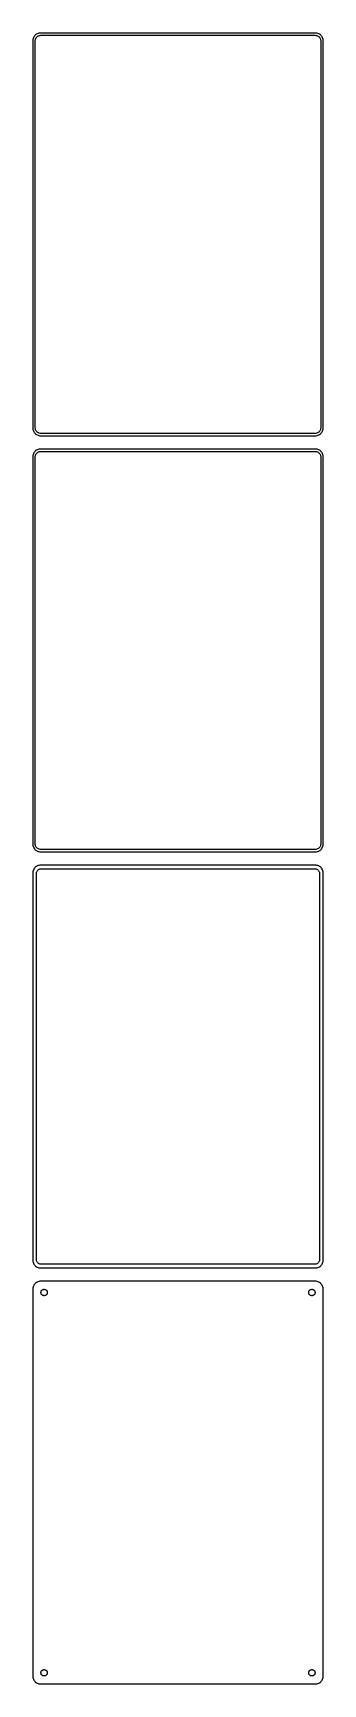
# Model space of a CAD drawing. Header units: metres. Extents: x -98 to 98, y 981 to 2088.
import ezdxf

# ---------------------------------------------------------------- set-up
doc = ezdxf.new("R2010")
doc.units = ezdxf.units.M

msp = doc.modelspace()

# ---------------------------------------------------------------- linework, layer by layer
for p, q in [((-97.4606, 2083.63), (-97.5, 2083)), ((-97.5, 2083), (-97.5, 1823)), ((-97.3429, 2084.24), (-97.4606, 2083.63)), ((-97.1489, 2084.84), (-97.3429, 2084.24)), ((-96.8815, 2085.41), (-97.1489, 2084.84)), ((-96.5451, 2085.94), (-96.8815, 2085.41)), ((-96.1448, 2086.42), (-96.5451, 2085.94)), ((-95.6871, 2086.85), (-96.1448, 2086.42)), ((-96, 2082.5), (-95.9685, 2083)), ((-96, 1823.5), (-96, 2082.5)), ((-95.9685, 2083), (-95.8743, 2083.49)), ((-95.8743, 2083.49), (-95.7191, 2083.97)), ((-95.7191, 2083.97), (-95.5052, 2084.43)), ((-95.1791, 2087.22), (-95.6871, 2086.85)), ((-95.5052, 2084.43), (-95.2361, 2084.85)), ((-95.2361, 2084.85), (-94.9159, 2085.24)), ((-94.6289, 2087.52), (-95.1791, 2087.22)), ((-94.9159, 2085.24), (-94.5497, 2085.58)), ((-94.0451, 2087.76), (-94.6289, 2087.52)), ((-94.5497, 2085.58), (-94.1433, 2085.88)), ((-94.1433, 2085.88), (-93.7031, 2086.12)), ((-93.4369, 2087.91), (-94.0451, 2087.76)), ((-93.7031, 2086.12), (-93.2361, 2086.3)), ((-92.8139, 2087.99), (-93.4369, 2087.91)), ((-93.2361, 2086.3), (-92.7495, 2086.43)), ((92.8139, 2087.99), (-92.8139, 2087.99)), ((-92.7495, 2086.43), (-92.2512, 2086.49)), ((-92.2512, 2086.49), (92.2512, 2086.49)), ((92.2512, 2086.49), (92.7495, 2086.43)), ((92.7495, 2086.43), (93.2361, 2086.3)), ((93.4369, 2087.91), (92.8139, 2087.99)), ((93.2361, 2086.3), (93.7031, 2086.12)), ((94.0451, 2087.76), (93.4369, 2087.91)), ((93.7031, 2086.12), (94.1433, 2085.88)), ((94.6289, 2087.52), (94.0451, 2087.76)), ((94.1433, 2085.88), (94.5497, 2085.58)), ((94.5497, 2085.58), (94.9159, 2085.24)), ((95.1791, 2087.22), (94.6289, 2087.52)), ((94.9159, 2085.24), (95.2361, 2084.85)), ((95.6871, 2086.85), (95.1791, 2087.22)), ((95.2361, 2084.85), (95.5052, 2084.43)), ((95.5052, 2084.43), (95.7191, 2083.97)), ((96.1448, 2086.42), (95.6871, 2086.85)), ((95.7191, 2083.97), (95.8743, 2083.49)), ((95.8743, 2083.49), (95.9685, 2083)), ((95.9685, 2083), (96, 2082.5)), ((96, 2082.5), (96, 1823.5)), ((96.5451, 2085.94), (96.1448, 2086.42)), ((96.8815, 2085.41), (96.5451, 2085.94)), ((97.1489, 2084.84), (96.8815, 2085.41)), ((97.3429, 2084.24), (97.1489, 2084.84)), ((97.4606, 2083.63), (97.3429, 2084.24)), ((97.5, 2083), (97.4606, 2083.63)), ((97.5, 1823), (97.5, 2083)), ((-97.5, 1823), (-97.4606, 1822.37)), ((-97.4606, 1822.37), (-97.3429, 1821.76)), ((-97.3429, 1821.76), (-97.1489, 1821.16)), ((-97.1489, 1821.16), (-96.8815, 1820.59)), ((-96.8815, 1820.59), (-96.5451, 1820.06)), ((-96.5451, 1820.06), (-96.1448, 1819.58)), ((-96.1448, 1819.58), (-95.6871, 1819.15)), ((-95.9685, 1823), (-96, 1823.5)), ((-95.8743, 1822.51), (-95.9685, 1823)), ((-95.7191, 1822.03), (-95.8743, 1822.51)), ((-95.5052, 1821.57), (-95.7191, 1822.03)), ((-95.6871, 1819.15), (-95.1791, 1818.78)), ((-95.2361, 1821.15), (-95.5052, 1821.57)), ((-94.9159, 1820.76), (-95.2361, 1821.15)), ((-95.1791, 1818.78), (-94.6289, 1818.48)), ((-94.5497, 1820.42), (-94.9159, 1820.76)), ((-94.6289, 1818.48), (-94.0451, 1818.24)), ((-94.1433, 1820.12), (-94.5497, 1820.42)), ((-93.7031, 1819.88), (-94.1433, 1820.12)), ((-94.0451, 1818.24), (-93.4369, 1818.09)), ((-93.2361, 1819.7), (-93.7031, 1819.88)), ((-93.4369, 1818.09), (-92.8139, 1818.01)), ((-92.7495, 1819.57), (-93.2361, 1819.7)), ((-92.8139, 1818.01), (92.8139, 1818.01)), ((-92.2512, 1819.51), (-92.7495, 1819.57)), ((92.2512, 1819.51), (-92.2512, 1819.51)), ((92.7495, 1819.57), (92.2512, 1819.51)), ((93.2361, 1819.7), (92.7495, 1819.57)), ((92.8139, 1818.01), (93.4369, 1818.09)), ((93.7031, 1819.88), (93.2361, 1819.7)), ((93.4369, 1818.09), (94.0451, 1818.24)), ((94.1433, 1820.12), (93.7031, 1819.88)), ((94.0451, 1818.24), (94.6289, 1818.48)), ((94.5497, 1820.42), (94.1433, 1820.12)), ((94.9159, 1820.76), (94.5497, 1820.42)), ((94.6289, 1818.48), (95.1791, 1818.78)), ((95.2361, 1821.15), (94.9159, 1820.76)), ((95.1791, 1818.78), (95.6871, 1819.15)), ((95.5052, 1821.57), (95.2361, 1821.15)), ((95.7191, 1822.03), (95.5052, 1821.57)), ((95.6871, 1819.15), (96.1448, 1819.58)), ((95.8743, 1822.51), (95.7191, 1822.03)), ((95.9685, 1823), (95.8743, 1822.51)), ((96, 1823.5), (95.9685, 1823)), ((96.1448, 1819.58), (96.5451, 1820.06)), ((96.5451, 1820.06), (96.8815, 1820.59)), ((96.8815, 1820.59), (97.1489, 1821.16)), ((97.1489, 1821.16), (97.3429, 1821.76)), ((97.3429, 1821.76), (97.4606, 1822.37)), ((97.4606, 1822.37), (97.5, 1823)), ((-97.4606, 1804.63), (-97.5, 1804)), ((-97.3429, 1805.24), (-97.4606, 1804.63)), ((-97.1489, 1805.84), (-97.3429, 1805.24)), ((-96.8815, 1806.41), (-97.1489, 1805.84)), ((-96.5451, 1806.94), (-96.8815, 1806.41)), ((-96.1448, 1807.42), (-96.5451, 1806.94)), ((-95.6871, 1807.85), (-96.1448, 1807.42)), ((-95.9685, 1804), (-95.8743, 1804.49)), ((-95.8743, 1804.49), (-95.7191, 1804.97)), ((-95.7191, 1804.97), (-95.5052, 1805.43)), ((-95.1791, 1808.22), (-95.6871, 1807.85)), ((-95.5052, 1805.43), (-95.2361, 1805.85)), ((-95.2361, 1805.85), (-94.9159, 1806.24)), ((-94.6289, 1808.52), (-95.1791, 1808.22)), ((-94.9159, 1806.24), (-94.5497, 1806.58)), ((-94.0451, 1808.76), (-94.6289, 1808.52)), ((-94.5497, 1806.58), (-94.1433, 1806.88)), ((-94.1433, 1806.88), (-93.7031, 1807.12)), ((-93.4369, 1808.91), (-94.0451, 1808.76)), ((-93.7031, 1807.12), (-93.2361, 1807.3)), ((-92.8139, 1808.99), (-93.4369, 1808.91)), ((-93.2361, 1807.3), (-92.7495, 1807.43)), ((92.8139, 1808.99), (-92.8139, 1808.99)), ((-92.7495, 1807.43), (-92.2512, 1807.49)), ((-92.2512, 1807.49), (92.2512, 1807.49)), ((92.2512, 1807.49), (92.7495, 1807.43)), ((92.7495, 1807.43), (93.2361, 1807.3)), ((93.4369, 1808.91), (92.8139, 1808.99)), ((93.2361, 1807.3), (93.7031, 1807.12)), ((94.0451, 1808.76), (93.4369, 1808.91)), ((93.7031, 1807.12), (94.1433, 1806.88)), ((94.6289, 1808.52), (94.0451, 1808.76)), ((94.1433, 1806.88), (94.5497, 1806.58)), ((94.5497, 1806.58), (94.9159, 1806.24)), ((95.1791, 1808.22), (94.6289, 1808.52)), ((94.9159, 1806.24), (95.2361, 1805.85)), ((95.6871, 1807.85), (95.1791, 1808.22)), ((95.2361, 1805.85), (95.5052, 1805.43)), ((95.5052, 1805.43), (95.7191, 1804.97)), ((96.1448, 1807.42), (95.6871, 1807.85)), ((95.7191, 1804.97), (95.8743, 1804.49)), ((95.8743, 1804.49), (95.9685, 1804)), ((96.5451, 1806.94), (96.1448, 1807.42)), ((96.8815, 1806.41), (96.5451, 1806.94)), ((97.1489, 1805.84), (96.8815, 1806.41)), ((97.3429, 1805.24), (97.1489, 1805.84)), ((97.4606, 1804.63), (97.3429, 1805.24)), ((97.5, 1804), (97.4606, 1804.63)), ((-97.5, 1804), (-97.5, 1544)), ((-96, 1803.5), (-95.9685, 1804)), ((-96, 1544.5), (-96, 1803.5)), ((95.9685, 1804), (96, 1803.5)), ((96, 1803.5), (96, 1544.5)), ((97.5, 1544), (97.5, 1804)), ((-97.5, 1544), (-97.4606, 1543.37)), ((-97.4606, 1543.37), (-97.3429, 1542.76)), ((-97.3429, 1542.76), (-97.1489, 1542.16)), ((-97.1489, 1542.16), (-96.8815, 1541.59)), ((-96.8815, 1541.59), (-96.5451, 1541.06)), ((-96.5451, 1541.06), (-96.1448, 1540.58)), ((-96.1448, 1540.58), (-95.6871, 1540.15)), ((-95.9685, 1544), (-96, 1544.5)), ((-95.8743, 1543.51), (-95.9685, 1544)), ((-95.7191, 1543.03), (-95.8743, 1543.51)), ((-95.5052, 1542.57), (-95.7191, 1543.03)), ((-95.6871, 1540.15), (-95.1791, 1539.78)), ((-95.2361, 1542.15), (-95.5052, 1542.57)), ((-94.9159, 1541.76), (-95.2361, 1542.15)), ((-95.1791, 1539.78), (-94.6289, 1539.48)), ((-94.5497, 1541.42), (-94.9159, 1541.76)), ((-94.6289, 1539.48), (-94.0451, 1539.24)), ((-94.1433, 1541.12), (-94.5497, 1541.42)), ((-93.7031, 1540.88), (-94.1433, 1541.12)), ((-94.0451, 1539.24), (-93.4369, 1539.09)), ((-93.2361, 1540.7), (-93.7031, 1540.88)), ((-93.4369, 1539.09), (-92.8139, 1539.01)), ((-92.7495, 1540.57), (-93.2361, 1540.7)), ((-92.8139, 1539.01), (92.8139, 1539.01)), ((-92.2512, 1540.51), (-92.7495, 1540.57)), ((92.2512, 1540.51), (-92.2512, 1540.51)), ((92.7495, 1540.57), (92.2512, 1540.51)), ((93.2361, 1540.7), (92.7495, 1540.57)), ((92.8139, 1539.01), (93.4369, 1539.09)), ((93.7031, 1540.88), (93.2361, 1540.7)), ((93.4369, 1539.09), (94.0451, 1539.24)), ((94.1433, 1541.12), (93.7031, 1540.88)), ((94.0451, 1539.24), (94.6289, 1539.48)), ((94.5497, 1541.42), (94.1433, 1541.12)), ((94.9159, 1541.76), (94.5497, 1541.42)), ((94.6289, 1539.48), (95.1791, 1539.78)), ((95.2361, 1542.15), (94.9159, 1541.76)), ((95.1791, 1539.78), (95.6871, 1540.15)), ((95.5052, 1542.57), (95.2361, 1542.15)), ((95.7191, 1543.03), (95.5052, 1542.57)), ((95.6871, 1540.15), (96.1448, 1540.58)), ((95.8743, 1543.51), (95.7191, 1543.03)), ((95.9685, 1544), (95.8743, 1543.51)), ((96, 1544.5), (95.9685, 1544)), ((96.1448, 1540.58), (96.5451, 1541.06)), ((96.5451, 1541.06), (96.8815, 1541.59)), ((96.8815, 1541.59), (97.1489, 1542.16)), ((97.1489, 1542.16), (97.3429, 1542.76)), ((97.3429, 1542.76), (97.4606, 1543.37)), ((97.4606, 1543.37), (97.5, 1544)), ((-96.5451, 1527.94), (-96.8815, 1527.41)), ((-96.1448, 1528.42), (-96.5451, 1527.94)), ((-95.6871, 1528.85), (-96.1448, 1528.42)), ((-95.1791, 1529.22), (-95.6871, 1528.85)), ((-94.6289, 1529.52), (-95.1791, 1529.22)), ((-94.0451, 1529.76), (-94.6289, 1529.52)), ((-93.4369, 1529.91), (-94.0451, 1529.76)), ((-92.8139, 1529.99), (-93.4369, 1529.91)), ((92.8139, 1529.99), (-92.8139, 1529.99)), ((93.4369, 1529.91), (92.8139, 1529.99)), ((94.0451, 1529.76), (93.4369, 1529.91)), ((94.6289, 1529.52), (94.0451, 1529.76)), ((95.1791, 1529.22), (94.6289, 1529.52)), ((95.6871, 1528.85), (95.1791, 1529.22)), ((96.1448, 1528.42), (95.6871, 1528.85)), ((96.5451, 1527.94), (96.1448, 1528.42)), ((96.8815, 1527.41), (96.5451, 1527.94)), ((-97.4606, 1525.63), (-97.5, 1525)), ((-97.5, 1525), (-97.5, 1265)), ((-97.3429, 1526.24), (-97.4606, 1525.63)), ((-97.1489, 1526.84), (-97.3429, 1526.24)), ((-96.8815, 1527.41), (-97.1489, 1526.84)), ((-95.1129, 1524.5), (-95.0884, 1524.89)), ((-95.1129, 1265.5), (-95.1129, 1524.5)), ((-95.0884, 1524.89), (-95.0151, 1525.27)), ((-95.0151, 1525.27), (-94.8943, 1525.65)), ((-94.8943, 1525.65), (-94.7279, 1526)), ((-94.7279, 1526), (-94.5184, 1526.33)), ((-94.5184, 1526.33), (-94.2692, 1526.63)), ((-94.2692, 1526.63), (-93.9843, 1526.9)), ((-93.9843, 1526.9), (-93.668, 1527.13)), ((-93.668, 1527.13), (-93.3254, 1527.32)), ((-93.3254, 1527.32), (-92.9619, 1527.46)), ((-92.9619, 1527.46), (-92.5833, 1527.56)), ((-92.5833, 1527.56), (-92.1955, 1527.61)), ((-92.1955, 1527.61), (92.1955, 1527.61)), ((92.1955, 1527.61), (92.5833, 1527.56)), ((92.5833, 1527.56), (92.9619, 1527.46)), ((92.9619, 1527.46), (93.3254, 1527.32)), ((93.3254, 1527.32), (93.668, 1527.13)), ((93.668, 1527.13), (93.9843, 1526.9)), ((93.9843, 1526.9), (94.2692, 1526.63)), ((94.2692, 1526.63), (94.5184, 1526.33)), ((94.5184, 1526.33), (94.7279, 1526)), ((94.7279, 1526), (94.8943, 1525.65)), ((94.8943, 1525.65), (95.0151, 1525.27)), ((95.0151, 1525.27), (95.0884, 1524.89)), ((95.0884, 1524.89), (95.1129, 1524.5)), ((95.1129, 1524.5), (95.1129, 1265.5)), ((97.1489, 1526.84), (96.8815, 1527.41)), ((97.3429, 1526.24), (97.1489, 1526.84)), ((97.4606, 1525.63), (97.3429, 1526.24)), ((97.5, 1525), (97.4606, 1525.63)), ((97.5, 1265), (97.5, 1525)), ((-97.5, 1265), (-97.4606, 1264.37)), ((-97.4606, 1264.37), (-97.3429, 1263.76)), ((-97.3429, 1263.76), (-97.1489, 1263.16)), ((-97.1489, 1263.16), (-96.8815, 1262.59)), ((-96.8815, 1262.59), (-96.5451, 1262.06)), ((-96.5451, 1262.06), (-96.1448, 1261.58)), ((-95.0884, 1265.11), (-95.1129, 1265.5)), ((-95.0151, 1264.73), (-95.0884, 1265.11)), ((-94.8943, 1264.35), (-95.0151, 1264.73)), ((-94.7279, 1264), (-94.8943, 1264.35)), ((-94.5184, 1263.67), (-94.7279, 1264)), ((-94.2692, 1263.37), (-94.5184, 1263.67)), ((-93.9843, 1263.1), (-94.2692, 1263.37)), ((-93.668, 1262.87), (-93.9843, 1263.1)), ((-93.3254, 1262.68), (-93.668, 1262.87)), ((-92.9619, 1262.54), (-93.3254, 1262.68)), ((-92.5833, 1262.44), (-92.9619, 1262.54)), ((-92.1955, 1262.39), (-92.5833, 1262.44)), ((92.1955, 1262.39), (-92.1955, 1262.39)), ((92.5833, 1262.44), (92.1955, 1262.39)), ((92.9619, 1262.54), (92.5833, 1262.44)), ((93.3254, 1262.68), (92.9619, 1262.54)), ((93.668, 1262.87), (93.3254, 1262.68)), ((93.9843, 1263.1), (93.668, 1262.87)), ((94.2692, 1263.37), (93.9843, 1263.1)), ((94.5184, 1263.67), (94.2692, 1263.37)), ((94.7279, 1264), (94.5184, 1263.67)), ((94.8943, 1264.35), (94.7279, 1264)), ((95.0151, 1264.73), (94.8943, 1264.35)), ((95.0884, 1265.11), (95.0151, 1264.73)), ((95.1129, 1265.5), (95.0884, 1265.11)), ((96.1448, 1261.58), (96.5451, 1262.06)), ((96.5451, 1262.06), (96.8815, 1262.59)), ((96.8815, 1262.59), (97.1489, 1263.16)), ((97.1489, 1263.16), (97.3429, 1263.76)), ((97.3429, 1263.76), (97.4606, 1264.37)), ((97.4606, 1264.37), (97.5, 1265)), ((-96.1448, 1261.58), (-95.6871, 1261.15)), ((-95.6871, 1261.15), (-95.1791, 1260.78)), ((-95.1791, 1260.78), (-94.6289, 1260.48)), ((-94.6289, 1260.48), (-94.0451, 1260.24)), ((-94.0451, 1260.24), (-93.4369, 1260.09)), ((-93.4369, 1250.91), (-94.0451, 1250.76)), ((-93.4369, 1260.09), (-92.8139, 1260.01)), ((-92.8139, 1250.99), (-93.4369, 1250.91)), ((-92.8139, 1260.01), (92.8139, 1260.01)), ((92.8139, 1250.99), (-92.8139, 1250.99)), ((92.8139, 1260.01), (93.4369, 1260.09)), ((93.4369, 1250.91), (92.8139, 1250.99)), ((93.4369, 1260.09), (94.0451, 1260.24)), ((94.0451, 1250.76), (93.4369, 1250.91)), ((94.0451, 1260.24), (94.6289, 1260.48)), ((94.6289, 1260.48), (95.1791, 1260.78)), ((95.1791, 1260.78), (95.6871, 1261.15)), ((95.6871, 1261.15), (96.1448, 1261.58)), ((-97.4606, 1246.63), (-97.5, 1246)), ((-97.5, 1246), (-97.5, 986)), ((-97.3429, 1247.24), (-97.4606, 1246.63)), ((-97.1489, 1247.84), (-97.3429, 1247.24)), ((-96.8815, 1248.41), (-97.1489, 1247.84)), ((-96.5451, 1248.94), (-96.8815, 1248.41)), ((-96.1448, 1249.42), (-96.5451, 1248.94)), ((-95.6871, 1249.85), (-96.1448, 1249.42)), ((-95.1791, 1250.22), (-95.6871, 1249.85)), ((-94.6289, 1250.52), (-95.1791, 1250.22)), ((-94.0451, 1250.76), (-94.6289, 1250.52)), ((-92.1353, 1243.5), (-92.1185, 1243.77)), ((-92.1185, 1243.23), (-92.1353, 1243.5)), ((-92.1185, 1243.77), (-92.0682, 1244.03)), ((-92.0682, 1242.97), (-92.1185, 1243.23)), ((-92.0682, 1244.03), (-91.9853, 1244.29)), ((-91.9853, 1242.71), (-92.0682, 1242.97)), ((-91.9853, 1244.29), (-91.8712, 1244.53)), ((-91.8712, 1242.47), (-91.9853, 1242.71)), ((-91.8712, 1244.53), (-91.7275, 1244.76)), ((-91.7275, 1242.24), (-91.8712, 1242.47)), ((-91.7275, 1244.76), (-91.5566, 1244.96)), ((-91.5566, 1242.04), (-91.7275, 1242.24)), ((-91.5566, 1244.96), (-91.3611, 1245.15)), ((-91.3611, 1241.85), (-91.5566, 1242.04)), ((-91.3611, 1245.15), (-91.1441, 1245.3)), ((-91.1441, 1241.7), (-91.3611, 1241.85)), ((-91.1441, 1245.3), (-90.9092, 1245.43)), ((-90.9092, 1241.57), (-91.1441, 1241.7)), ((-90.9092, 1245.43), (-90.6598, 1245.53)), ((-90.6598, 1241.47), (-90.9092, 1241.57)), ((-90.6598, 1245.53), (-90.4001, 1245.6)), ((-90.4001, 1241.4), (-90.6598, 1241.47)), ((-90.4001, 1245.6), (-90.1341, 1245.63)), ((-90.1341, 1241.37), (-90.4001, 1241.4)), ((-90.1341, 1245.63), (-89.8659, 1245.63)), ((-89.8659, 1241.37), (-90.1341, 1241.37)), ((-89.8659, 1245.63), (-89.5999, 1245.6)), ((-89.5999, 1241.4), (-89.8659, 1241.37)), ((-89.5999, 1245.6), (-89.3401, 1245.53)), ((-89.3401, 1241.47), (-89.5999, 1241.4)), ((-89.3401, 1245.53), (-89.0908, 1245.43)), ((-89.0908, 1241.57), (-89.3401, 1241.47)), ((-89.0908, 1245.43), (-88.8559, 1245.3)), ((-88.8559, 1241.7), (-89.0908, 1241.57)), ((-88.8559, 1245.3), (-88.6389, 1245.15)), ((-88.6389, 1241.85), (-88.8559, 1241.7)), ((-88.6389, 1245.15), (-88.4434, 1244.96)), ((-88.4434, 1242.04), (-88.6389, 1241.85)), ((-88.4434, 1244.96), (-88.2725, 1244.76)), ((-88.2725, 1242.24), (-88.4434, 1242.04)), ((-88.2725, 1244.76), (-88.1288, 1244.53)), ((-88.1288, 1242.47), (-88.2725, 1242.24)), ((-88.1288, 1244.53), (-88.0146, 1244.29)), ((-88.0146, 1242.71), (-88.1288, 1242.47)), ((-88.0146, 1244.29), (-87.9318, 1244.03)), ((-87.9318, 1242.97), (-88.0146, 1242.71)), ((-87.9318, 1244.03), (-87.8815, 1243.77)), ((-87.8815, 1243.23), (-87.9318, 1242.97)), ((-87.8815, 1243.77), (-87.8647, 1243.5)), ((-87.8647, 1243.5), (-87.8815, 1243.23)), ((87.8647, 1243.5), (87.8815, 1243.77)), ((87.8815, 1243.23), (87.8647, 1243.5)), ((87.8815, 1243.77), (87.9318, 1244.03)), ((87.9318, 1242.97), (87.8815, 1243.23)), ((87.9318, 1244.03), (88.0146, 1244.29)), ((88.0146, 1242.71), (87.9318, 1242.97)), ((88.0146, 1244.29), (88.1288, 1244.53)), ((88.1288, 1242.47), (88.0146, 1242.71)), ((88.1288, 1244.53), (88.2725, 1244.76)), ((88.2725, 1242.24), (88.1288, 1242.47)), ((88.2725, 1244.76), (88.4434, 1244.96)), ((88.4434, 1242.04), (88.2725, 1242.24)), ((88.4434, 1244.96), (88.6389, 1245.15)), ((88.6389, 1241.85), (88.4434, 1242.04)), ((88.6389, 1245.15), (88.8559, 1245.3)), ((88.8559, 1241.7), (88.6389, 1241.85)), ((88.8559, 1245.3), (89.0908, 1245.43)), ((89.0908, 1241.57), (88.8559, 1241.7)), ((89.0908, 1245.43), (89.3401, 1245.53)), ((89.3401, 1241.47), (89.0908, 1241.57)), ((89.3401, 1245.53), (89.5999, 1245.6)), ((89.5999, 1241.4), (89.3401, 1241.47)), ((89.5999, 1245.6), (89.8659, 1245.63)), ((89.8659, 1241.37), (89.5999, 1241.4)), ((89.8659, 1245.63), (90.1341, 1245.63)), ((90.1341, 1241.37), (89.8659, 1241.37)), ((90.1341, 1245.63), (90.4001, 1245.6)), ((90.4001, 1241.4), (90.1341, 1241.37)), ((90.4001, 1245.6), (90.6598, 1245.53)), ((90.6598, 1241.47), (90.4001, 1241.4)), ((90.6598, 1245.53), (90.9092, 1245.43)), ((90.9092, 1241.57), (90.6598, 1241.47)), ((90.9092, 1245.43), (91.1441, 1245.3)), ((91.1441, 1241.7), (90.9092, 1241.57)), ((91.1441, 1245.3), (91.3611, 1245.15)), ((91.3611, 1241.85), (91.1441, 1241.7)), ((91.3611, 1245.15), (91.5566, 1244.96)), ((91.5566, 1242.04), (91.3611, 1241.85)), ((91.5566, 1244.96), (91.7275, 1244.76)), ((91.7275, 1242.24), (91.5566, 1242.04)), ((91.7275, 1244.76), (91.8712, 1244.53)), ((91.8712, 1242.47), (91.7275, 1242.24)), ((91.8712, 1244.53), (91.9853, 1244.29)), ((91.9853, 1242.71), (91.8712, 1242.47)), ((91.9853, 1244.29), (92.0682, 1244.03)), ((92.0682, 1242.97), (91.9853, 1242.71)), ((92.0682, 1244.03), (92.1185, 1243.77)), ((92.1185, 1243.23), (92.0682, 1242.97)), ((92.1185, 1243.77), (92.1353, 1243.5)), ((92.1353, 1243.5), (92.1185, 1243.23)), ((94.6289, 1250.52), (94.0451, 1250.76)), ((95.1791, 1250.22), (94.6289, 1250.52)), ((95.6871, 1249.85), (95.1791, 1250.22)), ((96.1448, 1249.42), (95.6871, 1249.85)), ((96.5451, 1248.94), (96.1448, 1249.42)), ((96.8815, 1248.41), (96.5451, 1248.94)), ((97.1489, 1247.84), (96.8815, 1248.41)), ((97.3429, 1247.24), (97.1489, 1247.84)), ((97.4606, 1246.63), (97.3429, 1247.24)), ((97.5, 1246), (97.4606, 1246.63)), ((97.5, 986), (97.5, 1246)), ((-97.5, 986), (-97.4606, 985.373)), ((-97.4606, 985.373), (-97.3429, 984.757)), ((-92.1353, 988.5), (-92.1185, 988.768)), ((-92.1185, 988.232), (-92.1353, 988.5)), ((-92.1185, 988.768), (-92.0682, 989.031)), ((-92.0682, 987.969), (-92.1185, 988.232)), ((-92.0682, 989.031), (-91.9853, 989.286)), ((-91.9853, 987.714), (-92.0682, 987.969)), ((-91.9853, 989.286), (-91.8712, 989.529)), ((-91.8712, 987.471), (-91.9853, 987.714)), ((-91.8712, 989.529), (-91.7275, 989.755)), ((-91.7275, 987.245), (-91.8712, 987.471)), ((-91.7275, 989.755), (-91.5566, 989.962)), ((-91.5566, 987.038), (-91.7275, 987.245)), ((-91.5566, 989.962), (-91.3611, 990.145)), ((-91.3611, 986.855), (-91.5566, 987.038)), ((-91.3611, 990.145), (-91.1441, 990.303)), ((-91.1441, 986.697), (-91.3611, 986.855)), ((-91.1441, 990.303), (-90.9092, 990.432)), ((-90.9092, 986.568), (-91.1441, 986.697)), ((-90.9092, 990.432), (-90.6598, 990.531)), ((-90.6598, 986.469), (-90.9092, 986.568)), ((-90.6598, 990.531), (-90.4001, 990.597)), ((-90.4001, 986.403), (-90.6598, 986.469)), ((-90.4001, 990.597), (-90.1341, 990.631)), ((-90.1341, 986.369), (-90.4001, 986.403)), ((-90.1341, 990.631), (-89.8659, 990.631)), ((-89.8659, 986.369), (-90.1341, 986.369)), ((-89.8659, 990.631), (-89.5999, 990.597)), ((-89.5999, 986.403), (-89.8659, 986.369)), ((-89.5999, 990.597), (-89.3401, 990.531)), ((-89.3401, 986.469), (-89.5999, 986.403)), ((-89.3401, 990.531), (-89.0908, 990.432)), ((-89.0908, 986.568), (-89.3401, 986.469)), ((-89.0908, 990.432), (-88.8559, 990.303)), ((-88.8559, 986.697), (-89.0908, 986.568)), ((-88.8559, 990.303), (-88.6389, 990.145)), ((-88.6389, 986.855), (-88.8559, 986.697)), ((-88.6389, 990.145), (-88.4434, 989.962)), ((-88.4434, 987.038), (-88.6389, 986.855)), ((-88.4434, 989.962), (-88.2725, 989.755)), ((-88.2725, 987.245), (-88.4434, 987.038)), ((-88.2725, 989.755), (-88.1288, 989.529)), ((-88.1288, 987.471), (-88.2725, 987.245)), ((-88.1288, 989.529), (-88.0146, 989.286)), ((-88.0146, 987.714), (-88.1288, 987.471)), ((-88.0146, 989.286), (-87.9318, 989.031)), ((-87.9318, 987.969), (-88.0146, 987.714)), ((-87.9318, 989.031), (-87.8815, 988.768)), ((-87.8815, 988.232), (-87.9318, 987.969)), ((-87.8815, 988.768), (-87.8647, 988.5)), ((-87.8647, 988.5), (-87.8815, 988.232)), ((87.8647, 988.5), (87.8815, 988.768)), ((87.8815, 988.232), (87.8647, 988.5)), ((87.8815, 988.768), (87.9318, 989.031)), ((87.9318, 987.969), (87.8815, 988.232)), ((87.9318, 989.031), (88.0146, 989.286)), ((88.0146, 987.714), (87.9318, 987.969)), ((88.0146, 989.286), (88.1288, 989.529)), ((88.1288, 987.471), (88.0146, 987.714)), ((88.1288, 989.529), (88.2725, 989.755)), ((88.2725, 987.245), (88.1288, 987.471)), ((88.2725, 989.755), (88.4434, 989.962)), ((88.4434, 987.038), (88.2725, 987.245)), ((88.4434, 989.962), (88.6389, 990.145)), ((88.6389, 986.855), (88.4434, 987.038)), ((88.6389, 990.145), (88.8559, 990.303)), ((88.8559, 986.697), (88.6389, 986.855)), ((88.8559, 990.303), (89.0908, 990.432)), ((89.0908, 986.568), (88.8559, 986.697)), ((89.0908, 990.432), (89.3401, 990.531)), ((89.3401, 986.469), (89.0908, 986.568)), ((89.3401, 990.531), (89.5999, 990.597)), ((89.5999, 986.403), (89.3401, 986.469)), ((89.5999, 990.597), (89.8659, 990.631)), ((89.8659, 986.369), (89.5999, 986.403)), ((89.8659, 990.631), (90.1341, 990.631)), ((90.1341, 986.369), (89.8659, 986.369)), ((90.1341, 990.631), (90.4001, 990.597)), ((90.4001, 986.403), (90.1341, 986.369)), ((90.4001, 990.597), (90.6598, 990.531)), ((90.6598, 986.469), (90.4001, 986.403)), ((90.6598, 990.531), (90.9092, 990.432)), ((90.9092, 986.568), (90.6598, 986.469)), ((90.9092, 990.432), (91.1441, 990.303)), ((91.1441, 986.697), (90.9092, 986.568)), ((91.1441, 990.303), (91.3611, 990.145)), ((91.3611, 986.855), (91.1441, 986.697)), ((91.3611, 990.145), (91.5566, 989.962)), ((91.5566, 987.038), (91.3611, 986.855)), ((91.5566, 989.962), (91.7275, 989.755)), ((91.7275, 987.245), (91.5566, 987.038)), ((91.7275, 989.755), (91.8712, 989.529)), ((91.8712, 987.471), (91.7275, 987.245)), ((91.8712, 989.529), (91.9853, 989.286)), ((91.9853, 987.714), (91.8712, 987.471)), ((91.9853, 989.286), (92.0682, 989.031)), ((92.0682, 987.969), (91.9853, 987.714)), ((92.0682, 989.031), (92.1185, 988.768)), ((92.1185, 988.232), (92.0682, 987.969)), ((92.1185, 988.768), (92.1353, 988.5)), ((92.1353, 988.5), (92.1185, 988.232)), ((97.3429, 984.757), (97.4606, 985.373)), ((97.4606, 985.373), (97.5, 986)), ((-97.3429, 984.757), (-97.1489, 984.159)), ((-97.1489, 984.159), (-96.8815, 983.591)), ((-96.8815, 983.591), (-96.5451, 983.061)), ((-96.5451, 983.061), (-96.1448, 982.577)), ((-96.1448, 982.577), (-95.6871, 982.147)), ((-95.6871, 982.147), (-95.1791, 981.778)), ((-95.1791, 981.778), (-94.6289, 981.476)), ((-94.6289, 981.476), (-94.0451, 981.245)), ((-94.0451, 981.245), (-93.4369, 981.089)), ((-93.4369, 981.089), (-92.8139, 981.01)), ((-92.8139, 981.01), (92.8139, 981.01)), ((92.8139, 981.01), (93.4369, 981.089)), ((93.4369, 981.089), (94.0451, 981.245)), ((94.0451, 981.245), (94.6289, 981.476)), ((94.6289, 981.476), (95.1791, 981.778)), ((95.1791, 981.778), (95.6871, 982.147)), ((95.6871, 982.147), (96.1448, 982.577)), ((96.1448, 982.577), (96.5451, 983.061)), ((96.5451, 983.061), (96.8815, 983.591)), ((96.8815, 983.591), (97.1489, 984.159)), ((97.1489, 984.159), (97.3429, 984.757))]:
    msp.add_line(p, q)

doc.saveas('drawing.dxf')
